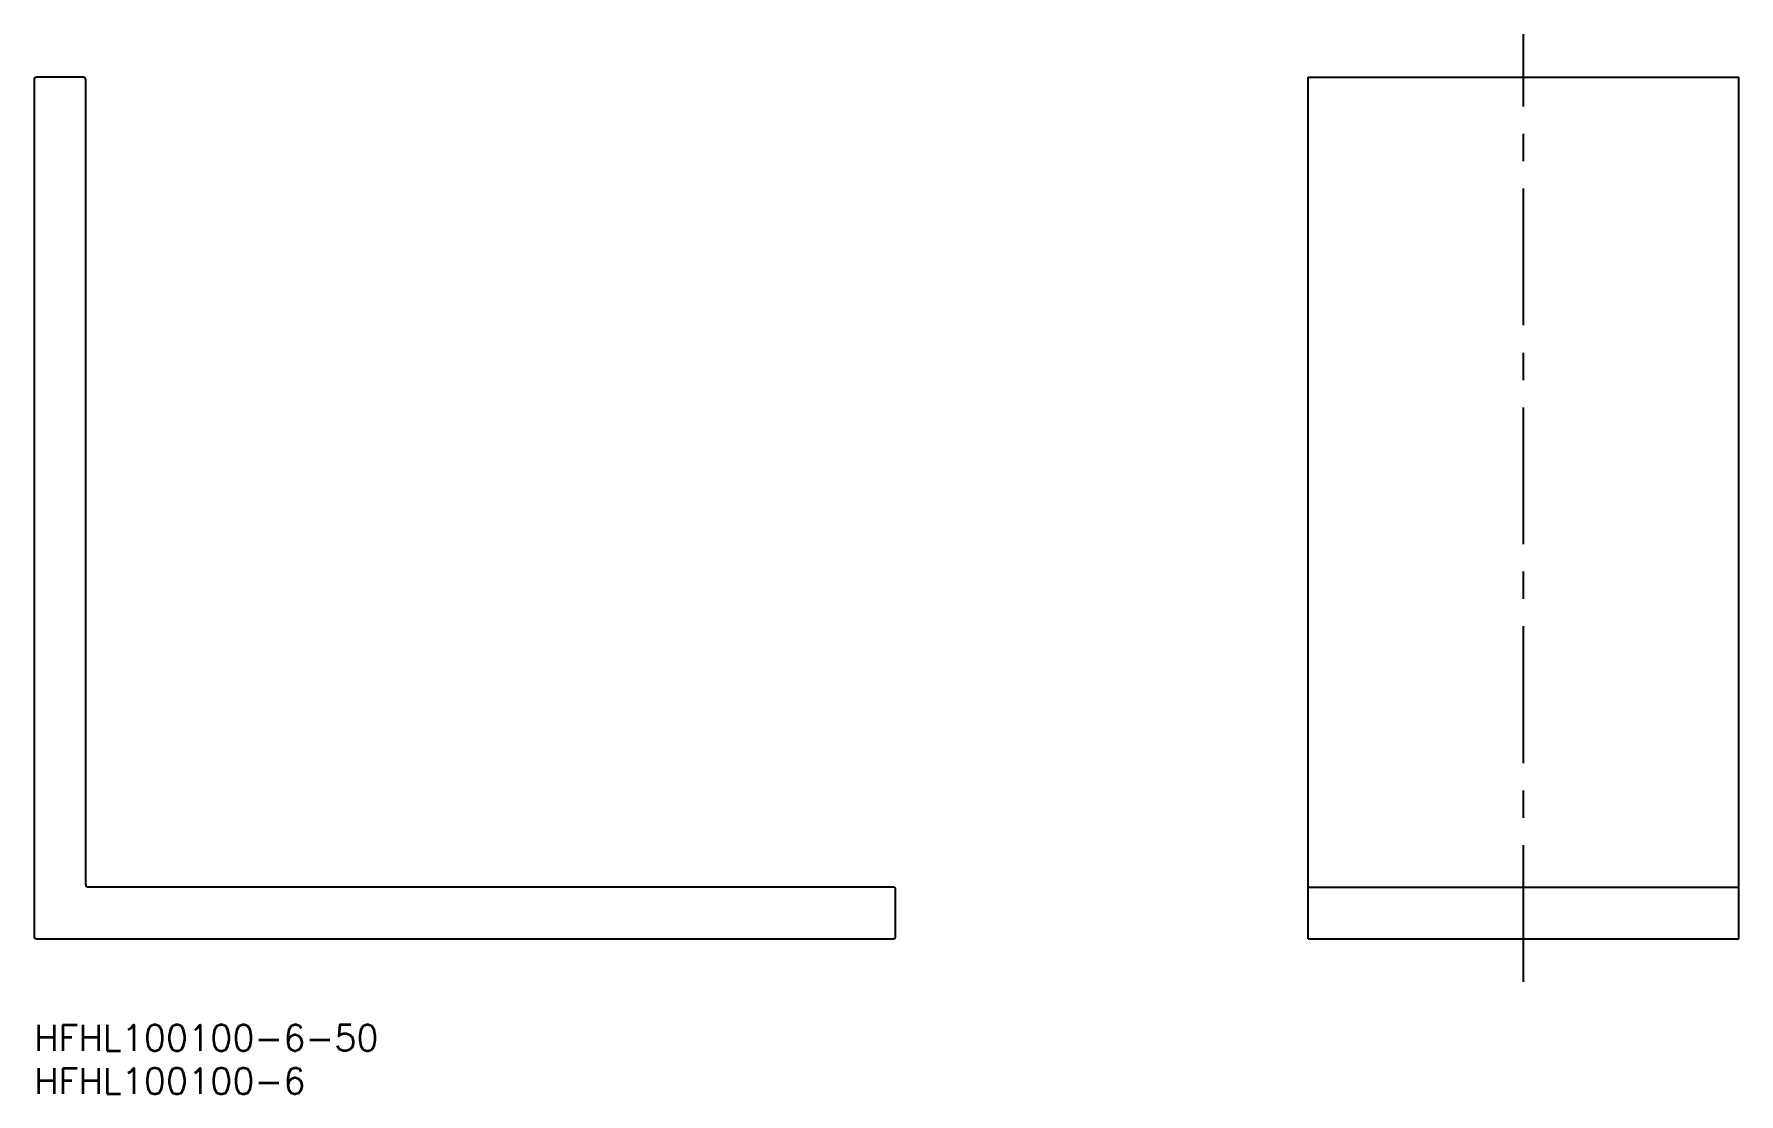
# Model space of a CAD drawing. Extents: x 0 to 198, y -8 to 115.
import ezdxf

# ---------------------------------------------------------------- set-up
doc = ezdxf.new("R2010")
doc.units = 0
doc.header["$LTSCALE"] = 0.5
doc.linetypes.add('CENTER', pattern=[50.8, 31.75, -6.35, 6.35, -6.35])
for name, color, linetype in [('MSM_CENTER', 1, 'CENTER'), ('MSM_CONTINUOUS', 7, 'CONTINUOUS'), ('MSM_PART_NUMBER', 7, 'CONTINUOUS')]:
    doc.layers.add(name, color=color, linetype=linetype)
doc.styles.get("Standard").update_dxf_attribs({"font": 'txt.shx', "height": 3, "bigfont": 'bigfont.shx'})

# ---------------------------------------------------------------- blocks, each defined once
blk = doc.blocks.new('*U2')
at = {"layer": 'MSM_PART_NUMBER'}
blk.add_text('HFHL100100-6-50', height=3, dxfattribs=at).set_placement((0, -3))
blk = doc.blocks.new('*U3')
at = {"layer": 'MSM_PART_NUMBER'}
blk.add_text('HFHL100100-6', height=3, dxfattribs=at).set_placement((0, -8))

msp = doc.modelspace()

# ---------------------------------------------------------------- linework, layer by layer
at = {"layer": 'MSM_CENTER'}
msp.add_line((172.88, 5), (172.88, 115), dxfattribs=at)
at = {"layer": 'MSM_CONTINUOUS'}
for p, q in [((0, 109.7), (0, 10.3)), ((5.7, 110), (0.3, 110)), ((6, 16.3), (6, 109.7)), ((147.88, 10), (147.88, 110)), ((147.88, 110), (197.88, 110)), ((197.88, 10), (197.88, 110)), ((99.7, 16), (6.3, 16)), ((147.88, 16), (197.88, 16)), ((100, 10.3), (100, 15.7)), ((0.3, 10), (99.7, 10)), ((147.88, 10), (197.88, 10))]:
    msp.add_line(p, q, dxfattribs=at)
for centre, start, end in [((0.3, 109.7), 90, 180), ((5.7, 109.7), 0, 90), ((6.3, 16.3), 180, 270), ((99.7, 15.7), 0, 90), ((0.3, 10.3), 180, 270), ((99.7, 10.3), 270, 0)]:
    msp.add_arc(centre, 0.3, start, end, dxfattribs=at)

# ---------------------------------------------------------------- block references
for name in ['*U2', '*U3']:
    msp.add_blockref(name, (0, 0), dxfattribs=at)

doc.saveas('drawing.dxf')
